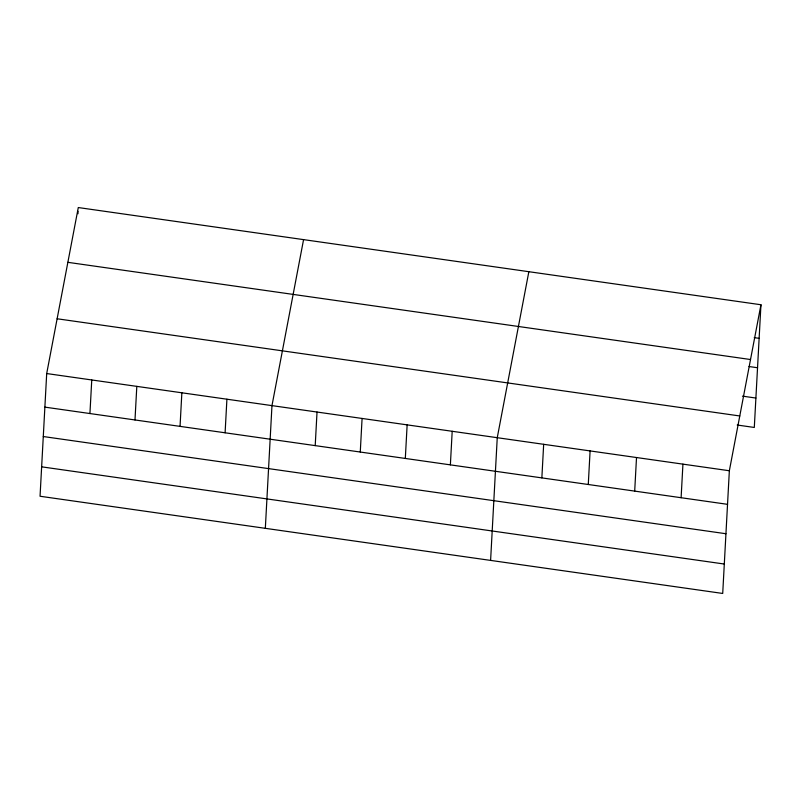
<?xml version="1.0" encoding="UTF-8"?>
<svg xmlns="http://www.w3.org/2000/svg" width="801" height="801" viewBox="0 0 801 801"><rect width="100%" height="100%" fill="white"/><g stroke="black" fill="none" stroke-linecap="round" stroke-linejoin="round"><path stroke-width="1.2" d="M46.698 373.546L40.05 496.25L722.712 593.451L729.351 470.748L760.95 304.75L78.288 207.549L46.698 373.546L729.351 470.748M77.957 213.777L78.087 211.284M89.932 413.546L91.755 379.964M134.989 419.954L136.811 386.372M180.045 426.372L181.857 392.79M225.101 432.79L226.913 399.208M265.331 528.32L271.97 405.626L303.569 239.629M315.214 445.616L317.026 412.034M360.27 452.034L362.082 418.452M405.316 458.452L407.138 424.87M450.372 464.86L452.195 431.288M490.602 560.4L497.251 437.696L528.85 271.709M541.856 477.887L543.669 444.305M588.274 484.495L590.097 450.923M634.692 491.113L636.515 457.531M681.11 497.721L682.933 464.139M760.95 304.75L754.302 427.454L737.2 425.021M754.242 337.642L759.128 338.332M67.865 262.327L750.527 359.529M748.985 366.528L757.536 367.739M742.457 396.135L755.894 398.047M57.121 318.768L739.784 415.969M44.876 407.128L727.538 504.33M43.284 436.535L725.946 533.736M41.642 466.833L724.304 564.034"/></g></svg>
